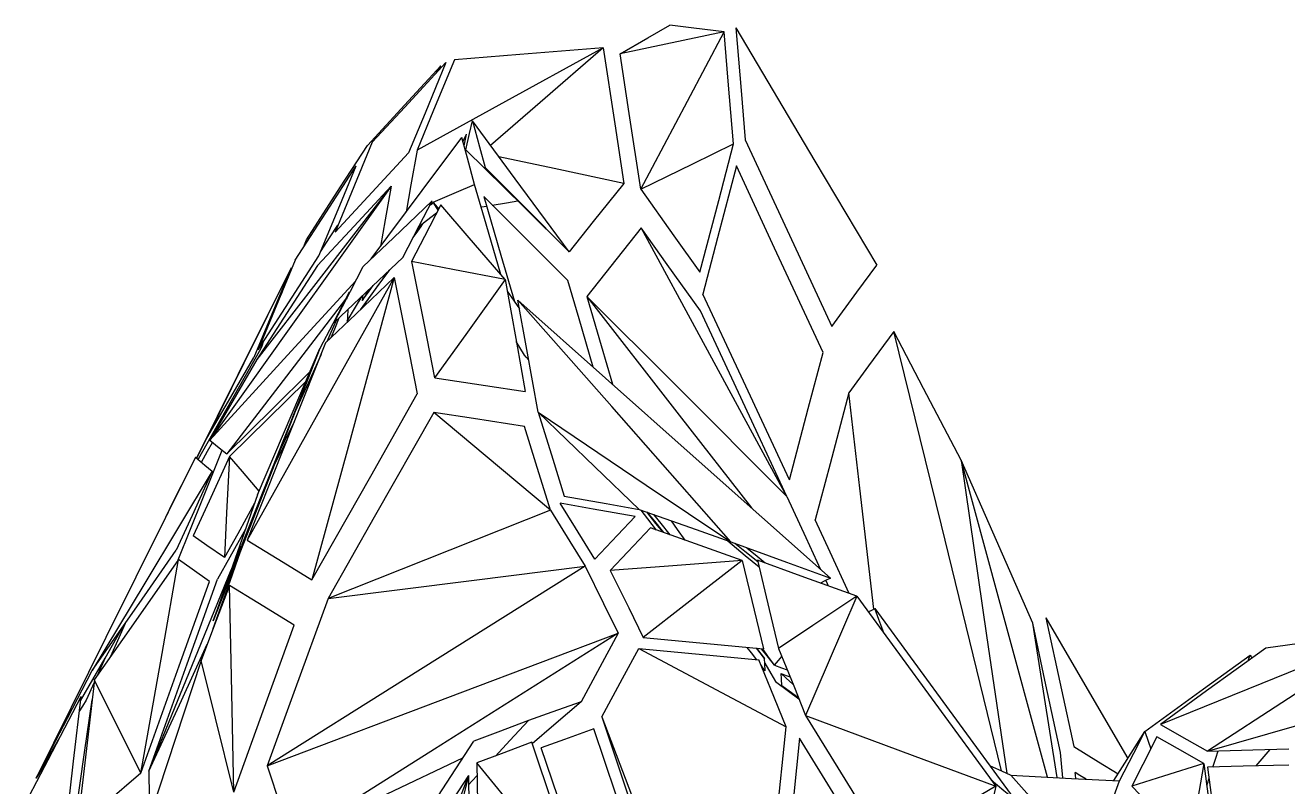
# Model space of a CAD drawing. Header units: millimetres. Extents: x -473 to 157, y -330 to 331.
# Drawn here: x -299.7 to -224.1, y -15 to 30.6 of the extents above; entities that cross this region are included whole.
import ezdxf

# ---------------------------------------------------------------- set-up
doc = ezdxf.new("R2010")
doc.units = ezdxf.units.MM

msp = doc.modelspace()

# ---------------------------------------------------------------- linework, layer by layer
at = {"color": 7, "linetype": 'Continuous'}
msp.add_line((-282.897, 9.307), (-287.481, 4.783), dxfattribs=at)
at = {"color": 7, "linetype": 'Continuous', "flags": 128}
for points in [[(-264.103, 28.894), (-262.434, 29.85), (-261.122, 30.601)], [(-257.872, 30.204), (-259.692, 30.426), (-261.122, 30.601)], [(-257.173, 30.452), (-256.857, 26.694), (-256.61, 23.749)], [(-257.173, 30.452), (-252.436, 22.468), (-248.738, 16.234)], [(-257.872, 30.204), (-261.363, 29.47), (-264.103, 28.894)], [(-262.868, 20.79), (-260.073, 26.056), (-257.872, 30.204)], [(-257.307, 23.501), (-257.623, 27.25), (-257.872, 30.204)], [(-265.114, 29.24), (-271.356, 25.817), (-276.25, 23.133)], [(-265.114, 29.24), (-270.105, 28.845), (-274.014, 28.536)], [(-265.114, 29.24), (-268.89, 25.976), (-271.857, 23.411)], [(-265.114, 29.24), (-264.421, 24.698), (-263.877, 21.135)], [(-262.868, 20.79), (-263.559, 25.325), (-264.103, 28.894)], [(-279.228, 23.41), (-276.764, 26.07), (-274.823, 28.164)], [(-274.523, 28.362), (-276.994, 25.696), (-278.931, 23.605)], [(-274.523, 28.362), (-275.775, 25.339), (-276.758, 22.962)], [(-274.014, 28.536), (-275.266, 25.511), (-276.25, 23.133)], [(-275.094, 27.747), (-274.942, 27.981), (-274.823, 28.164)], [(-273.329, 23.148), (-273.114, 24.114), (-272.943, 24.879)], [(-272.943, 24.879), (-272.515, 23.315), (-272.178, 22.084)], [(-267.145, 17.042), (-270.379, 21.413), (-272.943, 24.879)], [(-278.931, 23.605), (-280.181, 20.587), (-281.164, 18.213)], [(-279.001, 16.614), (-275.95, 20.703), (-273.58, 23.88)], [(-272.814, 21.076), (-273.243, 22.647), (-273.58, 23.88)], [(-273.511, 23.626), (-273.386, 23.884), (-273.287, 24.086)], [(-273.444, 23.382), (-273.356, 23.776), (-273.287, 24.086)], [(-262.868, 20.79), (-259.753, 22.308), (-257.307, 23.501)], [(-259.321, 15.821), (-258.194, 20.118), (-257.307, 23.501)], [(-256.61, 23.749), (-253.703, 17.473), (-251.43, 12.563)], [(-282.879, 17.763), (-280.838, 20.921), (-279.229, 23.41)], [(-281.164, 18.213), (-278.699, 20.87), (-276.758, 22.962)], [(-276.25, 23.133), (-276.619, 21.054), (-276.91, 19.417)], [(-273.368, 23.104), (-273.346, 23.129), (-273.329, 23.148)], [(-273.329, 23.148), (-269.863, 19.726), (-267.145, 17.042)], [(-263.877, 21.135), (-268.053, 22.024), (-271.351, 22.727)], [(-283.541, 16.55), (-281.501, 19.706), (-279.891, 22.195)], [(-282.125, 16.803), (-280.874, 19.823), (-279.891, 22.195)], [(-267.145, 17.042), (-269.95, 19.853), (-272.178, 22.084)], [(-257.134, 22.185), (-258.263, 17.885), (-259.148, 14.513)], [(-251.955, 11.013), (-254.85, 17.257), (-257.135, 22.185)], [(-277.803, 20.965), (-283.907, 12.428), (-288.664, 5.774)], [(-277.803, 20.965), (-282.321, 15.143), (-285.85, 10.595)], [(-277.803, 20.965), (-280.271, 18.307), (-282.206, 16.222)], [(-277.803, 20.965), (-278.163, 18.947), (-278.446, 17.358)], [(-275.282, 20.004), (-273.89, 20.609), (-272.814, 21.076)], [(-271.237, 15.688), (-272.12, 18.706), (-272.814, 21.076)], [(-263.877, 21.135), (-265.703, 18.848), (-267.145, 17.042)], [(-262.868, 20.79), (-260.88, 18.005), (-259.321, 15.821)], [(-275.352, 20.092), (-277.665, 17.888), (-279.472, 16.166)], [(-277.107, 16.709), (-276.124, 18.603), (-275.352, 20.092)], [(-274.832, 19.848), (-275.815, 17.952), (-276.588, 16.463)], [(-275.282, 20.004), (-275.411, 19.881), (-275.512, 19.784)], [(-274.95, 19.62), (-275.136, 19.835), (-275.282, 20.004)], [(-274.998, 19.528), (-275.157, 19.794), (-275.282, 20.004)], [(-270.977, 15.387), (-273.136, 17.885), (-274.832, 19.848)], [(-272.419, 19.727), (-272.239, 19.757), (-272.098, 19.78)], [(-272.266, 20.354), (-271.236, 16.833), (-270.425, 14.066)], [(-272.266, 20.354), (-269.43, 17.523), (-267.225, 15.323)], [(-271.749, 19.838), (-270.898, 19.978), (-270.23, 20.088)], [(-275.09, 19.349), (-275.687, 18.897), (-276.157, 18.54)], [(-275.195, 19.27), (-275.156, 19.276), (-275.126, 19.281)], [(-282.031, 17.031), (-281.446, 17.934), (-280.986, 18.645)], [(-276.494, 17.891), (-276.221, 18.267), (-276.007, 18.563)], [(-276.486, 17.906), (-276.217, 18.274), (-276.007, 18.563)], [(-276.007, 18.563), (-276.125, 18.485), (-276.217, 18.424)], [(-276.007, 18.563), (-275.944, 18.662), (-275.895, 18.739)], [(-262.84, 18.476), (-264.662, 16.184), (-266.1, 14.374)], [(-254.117, 2.404), (-258.988, 11.378), (-262.84, 18.476)], [(-259.296, 13.516), (-261.279, 16.291), (-262.84, 18.476)], [(-283.05, 17.31), (-282.955, 17.564), (-282.88, 17.763)], [(-285.769, 11.174), (-283.732, 14.321), (-282.125, 16.803)], [(-281.217, 12.802), (-278.921, 14.985), (-277.107, 16.709)], [(-283.797, 16.08), (-286.977, 9.682), (-289.454, 4.696)], [(-283.797, 16.08), (-286.62, 10.371), (-288.834, 5.893)], [(-283.797, 16.08), (-285.043, 13.073), (-286.023, 10.708)], [(-282.206, 16.222), (-284.25, 13.066), (-285.85, 10.595)], [(-283.541, 16.55), (-284.788, 13.54), (-285.769, 11.174)], [(-283.797, 16.08), (-284.132, 15.188), (-284.395, 14.489)], [(-281.217, 12.802), (-280.239, 14.686), (-279.472, 16.166)], [(-279.646, 13.574), (-278.685, 14.892), (-277.931, 15.926)], [(-279.579, 13.634), (-278.635, 14.937), (-277.891, 15.964)], [(-276.588, 16.463), (-275.812, 12.571), (-275.2, 9.5)], [(-270.977, 15.387), (-274.119, 15.99), (-276.588, 16.463)], [(-251.43, 12.563), (-249.923, 14.618), (-248.738, 16.234)], [(-288.664, 5.774), (-283.784, 11.093), (-279.916, 15.31)], [(-277.621, 15.495), (-282.572, 6.658), (-286.423, -0.215)], [(-277.621, 15.495), (-280.383, 5.358), (-282.546, -2.581)], [(-277.621, 15.495), (-279.925, 13.305), (-281.727, 11.594)], [(-277.621, 15.495), (-276.848, 11.605), (-276.239, 8.536)], [(-270.977, 15.387), (-273.337, 12.096), (-275.2, 9.5)], [(-270.977, 15.387), (-270.305, 11.638), (-269.774, 8.677)], [(-265.704, 10.133), (-266.556, 13.04), (-267.225, 15.323)], [(-280.323, 14.62), (-281.299, 12.738), (-282.066, 11.259)], [(-280.323, 14.62), (-280.508, 14.209), (-280.654, 13.886)], [(-280.323, 14.62), (-280.414, 14.391), (-280.485, 14.211)], [(-280.434, 12.895), (-279.934, 13.734), (-279.542, 14.394)], [(-280.323, 14.62), (-280.327, 14.559), (-280.33, 14.512)], [(-279.137, 14.779), (-279.359, 14.416), (-279.533, 14.131)], [(-279.513, 14.422), (-279.524, 14.259), (-279.533, 14.131)], [(-279.532, 14.131), (-279.17, 14.628), (-278.885, 15.019)], [(-270.853, 14.696), (-270.444, 14.093), (-270.123, 13.62)], [(-254.117, 2.404), (-260.793, 9.073), (-266.1, 14.374)], [(-266.1, 14.374), (-260.562, 7.262), (-256.244, 1.717)], [(-266.1, 14.374), (-265.237, 11.429), (-264.558, 9.114)], [(-253.969, 3.396), (-256.864, 9.609), (-259.148, 14.513)], [(-280.535, 14.211), (-284.525, 9.011), (-287.648, 4.942)], [(-269.012, 7.438), (-269.688, 11.205), (-270.218, 14.149)], [(-257.475, -0.324), (-264.605, 7.775), (-270.218, 14.149)], [(-270.217, 14.149), (-259.725, 4.814), (-251.517, -2.489)], [(-281.089, 12.923), (-281.41, 12.213), (-281.661, 11.657)], [(-280.943, 13.061), (-281.203, 12.409), (-281.407, 11.898)], [(-280.389, 13.589), (-280.417, 13.156), (-280.439, 12.818)], [(-279.656, 13.562), (-279.651, 13.569), (-279.647, 13.574)], [(-279.651, 13.566), (-279.649, 13.571), (-279.647, 13.574)], [(-254.117, 2.404), (-257.012, 8.615), (-259.296, 13.516)], [(-247.716, 12.27), (-249.223, 10.219), (-250.405, 8.609)], [(-243.696, 4.567), (-245.942, 8.871), (-247.716, 12.27)], [(-241.267, -14.025), (-244.872, 0.676), (-247.716, 12.27)], [(-281.727, 11.594), (-284.362, 4.967), (-286.423, -0.215)], [(-285.464, 11.645), (-285.554, 11.405), (-285.625, 11.217)], [(-269.825, 10.866), (-270.098, 11.323), (-270.313, 11.682)], [(-285.625, 11.217), (-287.72, 7.522), (-289.365, 4.623)], [(-288.834, 5.893), (-287.262, 8.587), (-286.023, 10.708)], [(-285.85, 10.595), (-287.427, 7.892), (-288.664, 5.774)], [(-282.066, 11.259), (-285.668, 2.084), (-288.467, -5.044)], [(-282.066, 11.259), (-284.699, 4.637), (-286.757, -0.542)], [(-285.798, 2.498), (-283.722, 7.371), (-282.066, 11.259)], [(-282.003, 10.899), (-282.879, 8.96), (-283.564, 7.443)], [(-269.572, 10.556), (-269.714, 10.73), (-269.825, 10.866)], [(-253.969, 3.396), (-252.842, 7.658), (-251.955, 11.013)], [(-287.648, 4.942), (-284.875, 7.681), (-282.684, 9.844)], [(-282.63, 9.934), (-282.66, 9.884), (-282.684, 9.844)], [(-275.199, 9.5), (-272.162, 9.039), (-269.774, 8.677)], [(-282.546, -2.581), (-279.026, 3.624), (-276.239, 8.536)], [(-250.405, 8.609), (-251.535, 4.346), (-252.421, 1.003)], [(-248.904, -4.338), (-249.744, 2.906), (-250.405, 8.609)], [(-283.615, 6.844), (-284.087, 5.904), (-284.458, 5.166)], [(-275.258, 7.422), (-278.812, 1.17), (-281.584, -3.705)], [(-268.261, 1.581), (-272.179, 4.851), (-275.258, 7.422)], [(-269.83, 6.597), (-272.871, 7.059), (-275.258, 7.422)], [(-269.012, 7.438), (-268.135, 4.631), (-267.446, 2.428)], [(-269.012, 7.438), (-265.617, 4.178), (-262.961, 1.628)], [(-269.012, 7.438), (-262.532, 3.079), (-257.475, -0.324)], [(-268.261, 1.581), (-269.139, 4.388), (-269.83, 6.597)], [(-289.443, 4.687), (-289.102, 5.361), (-288.834, 5.893)], [(-289.162, 4.455), (-288.788, 5.115), (-288.493, 5.634)], [(-288.664, 5.774), (-288.097, 5.309), (-287.648, 4.942)], [(-284.848, 4.173), (-284.389, 5.087), (-284.029, 5.804)], [(-289.518, 4.75), (-294.874, -6.043), (-299.052, -14.461)], [(-289.518, 4.75), (-290.383, 3.037), (-291.057, 1.702)], [(-290.55, -1.402), (-289.085, 2.272), (-287.929, 5.172)], [(-287.481, 4.783), (-288.693, 2.127), (-289.645, 0.04)], [(-289.518, 4.75), (-288.954, 4.282), (-288.508, 3.913)], [(-287.481, 4.783), (-287.651, 1.413), (-287.785, -1.252)], [(-285.701, 2.726), (-286.704, 3.885), (-287.481, 4.783)], [(-239.403, -5.191), (-241.8, 0.257), (-243.696, 4.567)], [(-243.696, 4.567), (-242.162, -5.921), (-240.956, -14.167)], [(-238.517, -14.395), (-241.414, -3.787), (-243.696, 4.567)], [(-288.508, 3.913), (-292.545, -2.785), (-295.702, -8.022)], [(-288.508, 3.913), (-289.719, 1.261), (-290.67, -0.823)], [(-285.798, 2.498), (-287.29, -1.718), (-288.467, -5.044)], [(-267.446, 2.428), (-264.931, 1.979), (-262.961, 1.628)], [(-254.117, 2.404), (-252.985, -0.047), (-252.096, -1.973)], [(-291.057, 1.702), (-291.16, 1.465), (-291.241, 1.278)], [(-285.974, 1.999), (-286.991, 0.173), (-287.785, -1.252)], [(-268.261, 1.581), (-275.745, -1.388), (-281.584, -3.705)], [(-268.261, 1.581), (-267.106, -0.293), (-266.199, -1.767)], [(-265.623, -1.353), (-266.778, 0.521), (-267.684, 1.992)], [(-263.197, 1.192), (-265.706, 1.639), (-267.684, 1.992)], [(-262.961, 1.628), (-259.886, 0.534), (-257.475, -0.324)], [(-261.924, 0.392), (-262.442, 1.062), (-262.849, 1.588)], [(-265.623, -1.353), (-264.262, 0.075), (-263.197, 1.192)], [(-262.527, 1.473), (-261.977, 0.792), (-261.546, 0.258)], [(-261.485, 0.236), (-262.028, 0.914), (-262.455, 1.448)], [(-261.102, 0.1), (-261.645, 0.778), (-262.073, 1.312)], [(-260.2, -0.22), (-260.665, 0.43), (-261.03, 0.941)], [(-250.387, -3.404), (-251.526, -0.936), (-252.421, 1.003)], [(-287.785, -1.252), (-288.83, -0.527), (-289.645, 0.04)], [(-286.523, 0.448), (-287.463, -1.238), (-288.197, -2.554)], [(-262.276, 0.518), (-263.63, -0.907), (-264.698, -2.03)], [(-256.79, -1.432), (-259.86, -0.341), (-262.276, 0.518)], [(-288.466, -5.044), (-287.512, -2.53), (-286.757, -0.542)], [(-288.452, -5.508), (-287.446, -2.664), (-286.657, -0.434)], [(-286.422, -0.215), (-284.258, -1.536), (-282.546, -2.581)], [(-257.653, -0.26), (-256.608, -1.128), (-255.787, -1.81)], [(-257.475, -0.324), (-254.135, -1.538), (-251.517, -2.489)], [(-255.858, -1.511), (-256.631, -0.894), (-257.238, -0.41)], [(-256.509, -0.675), (-255.903, -1.178), (-255.427, -1.573)], [(-295.702, -8.022), (-292.89, -4), (-290.67, -0.823)], [(-290.533, -1.378), (-293.36, -5.421), (-295.571, -8.582)], [(-292.781, -14.16), (-291.519, -6.988), (-290.533, -1.378)], [(-288.68, -2.679), (-289.72, -1.948), (-290.533, -1.378)], [(-256.79, -1.432), (-261.207, -1.766), (-264.698, -2.03)], [(-256.79, -1.432), (-260.102, -4.005), (-262.716, -6.035)], [(-256.79, -1.432), (-256.083, -4.397), (-255.527, -6.725)], [(-249.931, -3.569), (-253.26, -2.36), (-255.883, -1.408)], [(-255.883, -1.408), (-255.176, -4.371), (-254.621, -6.698)], [(-292.304, -14.049), (-289.558, -7.315), (-287.384, -1.984)], [(-266.198, -1.767), (-276.907, -8.5), (-285.222, -13.729)], [(-281.584, -3.705), (-272.997, -2.623), (-266.199, -1.767)], [(-266.198, -1.767), (-265.085, -4.014), (-264.212, -5.777)], [(-264.698, -2.03), (-263.588, -4.274), (-262.716, -6.035)], [(-292.781, -14.16), (-290.486, -7.735), (-288.68, -2.679)], [(-292.304, -14.049), (-290.006, -7.617), (-288.197, -2.554)], [(-287.473, -2.931), (-288.429, -5.449), (-289.176, -7.414)], [(-287.228, -15.3), (-287.365, -8.365), (-287.473, -2.931)], [(-283.609, -5.312), (-285.779, -3.975), (-287.473, -2.931)], [(-251.517, -2.489), (-251.847, -2.652), (-252.106, -2.779)], [(-251.795, -2.626), (-251.712, -2.805), (-251.647, -2.946)], [(-281.584, -3.705), (-283.625, -9.328), (-285.222, -13.729)], [(-249.931, -3.569), (-252.555, -5.32), (-254.621, -6.698)], [(-249.931, -3.569), (-251.646, -7.562), (-252.994, -10.702)], [(-249.931, -3.569), (-245.266, -9.941), (-241.602, -14.946)], [(-249.247, -4.503), (-249.026, -4.397), (-248.853, -4.313)], [(-248.322, -5.767), (-248.619, -4.954), (-248.853, -4.313)], [(-248.853, -4.313), (-244.191, -10.682), (-240.529, -15.684)], [(-296.391, -9.825), (-294.929, -7.276), (-293.776, -5.267)], [(-294.574, -7.156), (-294.093, -6.049), (-293.714, -5.179)], [(-237.738, -12.913), (-238.67, -8.591), (-239.403, -5.191)], [(-237.944, -14.425), (-238.762, -9.249), (-239.403, -5.191)], [(-238.615, -4.858), (-237.683, -9.179), (-236.952, -12.571)], [(-238.615, -4.858), (-235.862, -9.582), (-233.71, -13.273)], [(-287.228, -15.3), (-285.205, -9.717), (-283.609, -5.312)], [(-285.222, -13.729), (-273.509, -9.295), (-264.212, -5.777)], [(-264.212, -5.777), (-275.202, -12.721), (-283.772, -18.135)], [(-264.212, -5.777), (-265.454, -8.074), (-266.431, -9.881)], [(-262.716, -6.035), (-258.682, -6.422), (-255.527, -6.725)], [(-217.911, -5.646), (-225.693, -8.788), (-231.764, -11.239)], [(-217.911, -5.646), (-224.103, -9.684), (-228.947, -12.842)], [(-217.911, -5.646), (-222.141, -6.221), (-225.452, -6.67)], [(-292.304, -14.049), (-290.357, -9.814), (-288.807, -6.442)], [(-265.195, -10.791), (-263.954, -8.495), (-262.98, -6.692)], [(-262.98, -6.692), (-258.028, -9.326), (-254.163, -11.382)], [(-262.98, -6.692), (-258.946, -7.078), (-255.792, -7.379)], [(-255.921, -7.367), (-256.239, -6.956), (-256.489, -6.633)], [(-255.943, -6.685), (-255.67, -7.023), (-255.456, -7.288)], [(-255.456, -7.288), (-255.727, -6.951), (-255.939, -6.686)], [(-254.862, -7.691), (-255.3, -7.144), (-255.645, -6.714)], [(-254.862, -7.691), (-255.249, -7.149), (-255.554, -6.723)], [(-254.621, -6.698), (-253.71, -8.942), (-252.994, -10.702)], [(-225.452, -6.67), (-228.993, -9.233), (-231.764, -11.239)], [(-294.894, -7.216), (-295.175, -7.84), (-295.395, -8.33)], [(-289.176, -7.414), (-292.237, -16.691), (-294.629, -23.941)], [(-287.228, -15.3), (-288.323, -10.866), (-289.176, -7.414)], [(-254.163, -11.382), (-255.075, -9.142), (-255.792, -7.379)], [(-255.41, -8.027), (-255.436, -7.614), (-255.456, -7.288)], [(-254.862, -7.691), (-254.617, -7.407), (-254.424, -7.184)], [(-232.699, -11.664), (-229.175, -9.114), (-226.396, -7.102)], [(-226.506, -7.434), (-226.445, -7.248), (-226.396, -7.102)], [(-226.396, -7.102), (-226.331, -7.196), (-226.279, -7.269)], [(-299.052, -14.461), (-297.182, -10.868), (-295.702, -8.022)], [(-255.41, -8.027), (-255.55, -7.846), (-255.66, -7.704)], [(-255.438, -7.581), (-255.083, -8.192), (-254.804, -8.672)], [(-254.862, -7.691), (-254.435, -7.855), (-254.099, -7.984)], [(-254.426, -8.925), (-254.45, -8.514), (-254.468, -8.19)], [(-254.468, -8.19), (-254.167, -8.306), (-253.931, -8.397)], [(-253.755, -8.829), (-254.154, -8.472), (-254.468, -8.19)], [(-295.57, -8.582), (-296.141, -13.532), (-296.59, -17.433)], [(-295.592, -8.77), (-295.85, -9.344), (-296.053, -9.794)], [(-292.781, -14.16), (-294.35, -11.023), (-295.571, -8.582)], [(-254.804, -8.672), (-254.015, -9.257), (-253.395, -9.716)], [(-253.411, -9.677), (-253.979, -9.256), (-254.426, -8.925)], [(-299.706, -15.991), (-297.839, -12.405), (-296.361, -9.564)], [(-297.382, -18.409), (-296.809, -13.45), (-296.361, -9.564)], [(-296.714, -16.869), (-296.154, -12.913), (-295.709, -9.769)], [(-296.052, -9.794), (-296.281, -10.15), (-296.461, -10.43)], [(-295.709, -9.769), (-295.708, -9.765), (-295.707, -9.762)], [(-266.431, -9.881), (-268.193, -10.515), (-269.585, -11.016)], [(-266.431, -9.881), (-268.072, -11.294), (-269.36, -12.403)], [(-228.947, -12.842), (-223.598, -11.303), (-219.376, -10.087)], [(-269.584, -11.016), (-271.416, -11.707), (-272.86, -12.251)], [(-269.584, -11.016), (-270.693, -12.201), (-271.563, -13.133)], [(-265.195, -10.791), (-263.53, -15.756), (-262.226, -19.644)], [(-265.195, -10.791), (-261.483, -20.545), (-258.587, -28.153)], [(-252.994, -10.702), (-250.238, -15.2), (-248.069, -18.74)], [(-252.994, -10.702), (-246.612, -13.08), (-241.602, -14.946)], [(-231.764, -11.239), (-230.189, -12.136), (-228.947, -12.842)], [(-299.052, -14.461), (-298.198, -12.973), (-297.525, -11.801)], [(-265.671, -11.502), (-267.43, -12.141), (-268.818, -12.644)], [(-262.699, -20.358), (-264.361, -15.407), (-265.672, -11.502)], [(-255.457, -24.064), (-254.733, -16.968), (-254.163, -11.382)], [(-253.356, -12.064), (-254.082, -19.169), (-254.652, -24.743)], [(-248.432, -20.103), (-251.191, -15.598), (-253.356, -12.064)], [(-234.545, -14.603), (-233.514, -12.962), (-232.699, -11.664)], [(-234.202, -14.621), (-233.361, -12.967), (-232.699, -11.664)], [(-231.969, -11.981), (-232.813, -13.639), (-233.474, -14.937)], [(-232.699, -11.664), (-232.495, -12.245), (-232.335, -12.7)], [(-229.155, -13.585), (-230.733, -12.686), (-231.969, -11.981)], [(-277.73, -19.731), (-275.009, -15.551), (-272.86, -12.251)], [(-269.392, -12.31), (-271.223, -13.004), (-272.667, -13.551)], [(-266.388, -21.218), (-268.067, -16.238), (-269.392, -12.31)], [(-265.819, -21.541), (-267.496, -16.567), (-268.818, -12.644)], [(-236.952, -12.571), (-235.461, -13.486), (-234.294, -14.203)], [(-228.947, -12.842), (-226.222, -12.766), (-224.072, -12.705)], [(-228.62, -13.795), (-228.44, -13.252), (-228.298, -12.824)], [(-226.03, -13.725), (-225.56, -13.172), (-225.189, -12.737)], [(-298.305, -13.299), (-298.723, -13.95), (-299.052, -14.461)], [(-283.772, -18.135), (-278.038, -15.406), (-273.51, -13.25)], [(-266.388, -21.218), (-269.893, -16.938), (-272.667, -13.551)], [(-272.667, -13.551), (-272.626, -17.15), (-272.594, -19.984)], [(-237.602, -14.443), (-237.679, -13.586), (-237.738, -12.913)], [(-229.155, -13.585), (-231.58, -14.344), (-233.474, -14.937)], [(-229.155, -13.585), (-229.648, -16.353), (-230.034, -18.525)], [(-229.155, -13.585), (-228.794, -16.309), (-228.51, -18.454)], [(-292.781, -14.16), (-294.92, -15.998), (-296.59, -17.433)], [(-292.304, -14.049), (-292.294, -15.61), (-292.287, -16.843)], [(-285.222, -13.729), (-284.411, -16.193), (-283.772, -18.135)], [(-273.182, -14.3), (-278.104, -27.125), (-281.941, -37.123)], [(-273.182, -14.3), (-275.916, -18.493), (-278.053, -21.772)], [(-273.182, -14.3), (-275.666, -24.38), (-277.615, -32.289)], [(-273.182, -14.3), (-273.142, -17.9), (-273.11, -20.735)], [(-272.658, -14.305), (-272.948, -14.615), (-273.176, -14.858)], [(-241.984, -13.697), (-241.27, -14.024), (-240.708, -14.281)], [(-236.021, -19.584), (-238.664, -16.594), (-240.708, -14.281)], [(-240.708, -14.281), (-237.088, -14.47), (-234.202, -14.621)], [(-236.213, -14.516), (-236.578, -14.293), (-236.865, -14.117)], [(-236.832, -14.483), (-236.85, -14.278), (-236.865, -14.117)], [(-224.072, -13.671), (-226.807, -13.746), (-228.947, -13.804)], [(-228.947, -13.804), (-228.585, -16.53), (-228.3, -18.677)], [(-241.602, -14.946), (-245.219, -17.068), (-248.069, -18.74)], [(-241.602, -14.946), (-242.606, -19.347), (-243.397, -22.816)], [(-241.883, -14.562), (-241.126, -15.19), (-240.529, -15.684)], [(-236.021, -19.584), (-235.002, -16.803), (-234.202, -14.621)], [(-233.474, -14.937), (-231.552, -16.942), (-230.034, -18.525)], [(-228.983, -14.886), (-228.911, -14.671), (-228.855, -14.501)]]:
    msp.add_lwpolyline(points, dxfattribs=at)

doc.saveas('drawing.dxf')
